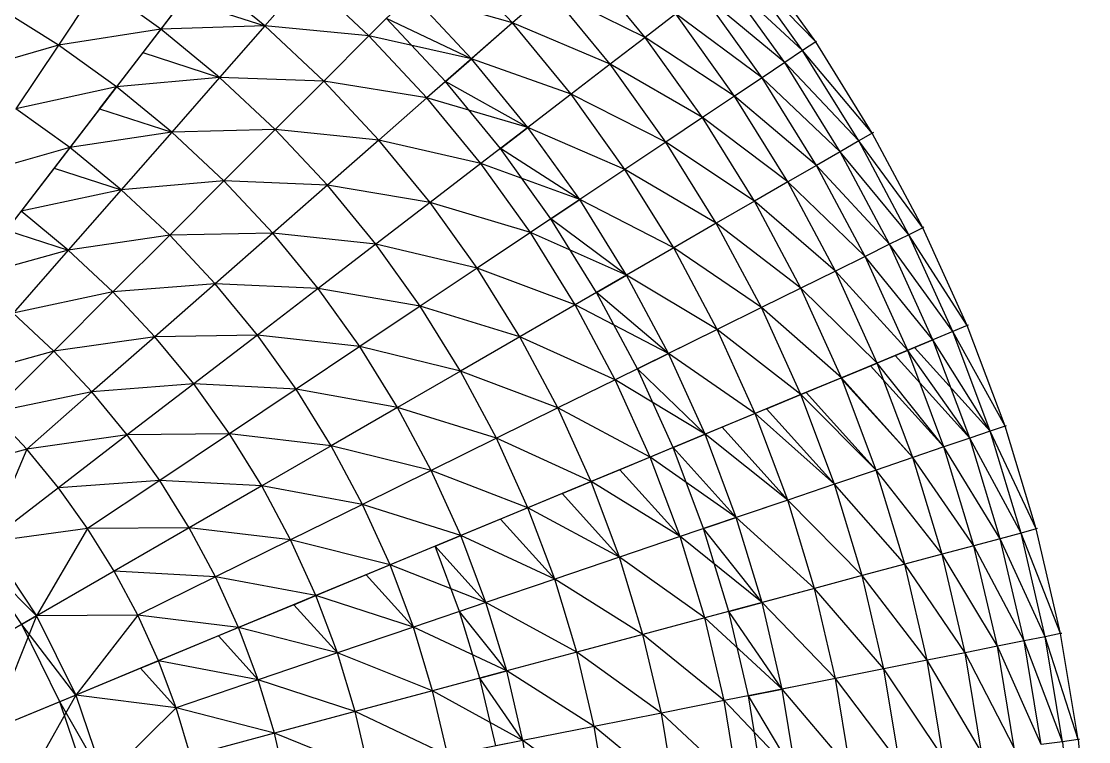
# Model space of a CAD drawing. Extents: x -1560 to 4680, y -1560 to 1560.
# Drawn here: x 3662 to 4676, y 202 to 886 of the extents above; entities that cross this region are included whole.
import ezdxf

# ---------------------------------------------------------------- set-up
doc = ezdxf.new("R2010")
doc.units = 0
doc.header["$MEASUREMENT"] = 0
for name, color, linetype in [('HHST6X6X0.375', 13, 'Continuous'), ('L30X30X3', 1, 'Continuous'), ('TRIO25X148_A', 4, 'Continuous'), ('TRIO25X148_B', 6, 'Continuous'), ('TRIO25X148_C', 96, 'Continuous'), ('TRIO25X148_D', 3, 'Continuous'), ('TRIO25X148_F', 52, 'Continuous'), ('TRIO2875X148_A', 140, 'Continuous'), ('TRIO35X148', 30, 'Continuous'), ('TRIO45X148', 5, 'Continuous')]:
    doc.layers.add(name, color=color, linetype=linetype)

msp = doc.modelspace()

# ---------------------------------------------------------------- linework, layer by layer
at = {"layer": 'HHST6X6X0.375'}
for p, q in [((4417.1, 866.7, 60), (4416.2, 866.1, 68.9)), ((4471, 780, 60), (4470, 779.4, 68.9)), ((4519.1, 690, 60), (4518.1, 689.5, 68.9)), ((4561.3, 597, 60), (4560.2, 596.6, 68.9)), ((4597.2, 501.4, 60), (4596.2, 501.1, 68.9)), ((4626.8, 403.8, 60), (4625.8, 403.5, 68.9)), ((4650, 304.3, 60), (4648.9, 304.1, 68.9)), ((4666.7, 203.6, 60), (4665.5, 203.5, 68.9))]:
    msp.add_line(p, q, dxfattribs=at)
at = {"layer": 'L30X30X3'}
for p, q in [((3793.9, 878.3, 984), (3776.8, 855.9, 955.6)), ((4064.6, 828.4, 744.4), (4089.3, 850, 767.3)), ((3735.8, 802.6, 1018.4), (3751.9, 823.5, 1048.5)), ((4116.8, 764.9, 744.4), (4142.8, 784.8, 767.3)), ((3707.6, 765.8, 1108.7), (3692.6, 746.3, 1077.1)), ((4164.7, 698, 744.4), (4192, 716.3, 767.3)), ((4208.1, 628.2, 744.4), (4236.5, 644.6, 767.3)), ((4546.5, 590.9, 162.2), (4510.2, 575.8, 154.7)), ((4491.8, 568.2, 244.6), (4527.6, 583, 254.5)), ((4246.8, 555.7, 744.4), (4276.3, 570.2, 767.3)), ((4503.6, 573.1, 345.3), (4468.4, 558.5, 333.2)), ((4440.2, 546.8, 420), (4474.6, 561.1, 434.4)), ((4440.8, 547.1, 521.5), (4407.1, 533.2, 504.8)), ((4369.5, 517.6, 587.4), (4402.1, 531.1, 606.2)), ((4358.8, 513.1, 688.2), (4327.3, 500.1, 667.4)), ((4280.8, 480.8, 744.4), (4311.1, 493.4, 767.3)), ((4259, 471.8, 843.1), (4230, 459.8, 818.3)), ((4175.3, 437.1, 888.8), (4202.9, 448.5, 915.4)), ((4142.8, 423.6, 984), (4116.8, 412.9, 955.6)), ((4309.7, 403.9, 744.4), (4340.8, 414.4, 767.3)), ((4054.6, 387.1, 1018.4), (4079, 397.2, 1048.5)), ((4011.8, 369.4, 1108.7), (3989.1, 360, 1077.1)), ((3920.4, 331.5, 1131.5), (3941.3, 340.2, 1164.5)), ((4102.9, 333.7, 1048.5), (4077.9, 325.2, 1018.4)), ((4333.6, 325.2, 744.4), (4365.3, 333.7, 767.3)), ((3676, 321, 1302.9), (3661.9, 312.9, 1266.4)), ((3867.9, 309.8, 1215.5), (3848.8, 301.9, 1181.2)), ((3774.6, 271.2, 1226.3), (3791.7, 278.2, 1261.7)), ((4097.1, 261.8, 1018.4), (4122.7, 268.7, 1048.5)), ((3713.2, 245.7, 1302.9), (3698.1, 239.4, 1266.4)), ((4352.3, 245.1, 744.4), (4384.5, 251.5, 767.3)), ((4138.1, 202.5, 1048.5), (4112.2, 197.4, 1018.4))]:
    msp.add_line(p, q, dxfattribs=at)
at = {"layer": 'TRIO25X148_A'}
for p, q in [((3833.5, 929.9, 915.4), (3793.9, 878.3, 984)), ((3932.9, 926.9, 843.1), (3892.8, 881.2, 915.4)), ((3735, 920.5, 984), (3696.7, 863.1, 1048.5)), ((4163.4, 915, 606.2), (4128.2, 884.1, 688.2)), ((4031.6, 911.6, 767.3), (3991.8, 871.8, 843.1)), ((4283.2, 892.6, 434.4), (4254.2, 870.3, 521.5)), ((4128.2, 884.1, 688.2), (4089.3, 850, 767.3)), ((3793.9, 878.3, 984), (3751.9, 823.5, 1048.5)), ((3892.8, 881.2, 915.4), (3849.9, 832.3, 984)), ((3696.7, 863.1, 1048.5), (3656.3, 802.6, 1108.7)), ((3991.8, 871.8, 843.1), (3948.8, 828.8, 915.4)), ((4254.2, 870.3, 521.5), (4221, 844.8, 606.2)), ((4089.3, 850, 767.3), (4046.9, 812.9, 843.1)), ((4221, 844.8, 606.2), (4183.8, 816.3, 688.2)), ((3849.9, 832.3, 984), (3804.4, 780.4, 1048.5)), ((4365.2, 832, 345.3), (4339.1, 814.6, 434.4)), ((3751.9, 823.5, 1048.5), (3707.6, 765.8, 1108.7)), ((3948.8, 828.8, 915.4), (3902.8, 782.8, 984)), ((4046.9, 812.9, 843.1), (4001.2, 772.8, 915.4)), ((4183.8, 816.3, 688.2), (4142.8, 784.8, 767.3)), ((4339.1, 814.6, 434.4), (4308.7, 794.2, 521.5)), ((4308.7, 794.2, 521.5), (4273.9, 771, 606.2)), ((3902.8, 782.8, 984), (3854, 734, 1048.5)), ((4142.8, 784.8, 767.3), (4098.1, 750.5, 843.1)), ((3804.4, 780.4, 1048.5), (3756.4, 725.7, 1108.7)), ((4001.2, 772.8, 915.4), (3952.3, 729.9, 984)), ((4273.9, 771, 606.2), (4234.9, 745, 688.2)), ((3707.6, 765.8, 1108.7), (3661.2, 705.3, 1164.5)), ((4098.1, 750.5, 843.1), (4049.9, 713.5, 915.4)), ((4234.9, 745, 688.2), (4192, 716.3, 767.3)), ((4417, 748.8, 345.3), (4389.8, 733.1, 434.4)), ((3854, 734, 1048.5), (3802.5, 682.5, 1108.7)), ((4389.8, 733.1, 434.4), (4358.1, 714.8, 521.5)), ((3756.4, 725.7, 1108.7), (3706.1, 668.4, 1164.5)), ((3952.3, 729.9, 984), (3900.4, 684.4, 1048.5)), ((4049.9, 713.5, 915.4), (3998.3, 673.9, 984)), ((4192, 716.3, 767.3), (4145.1, 685, 843.1)), ((4358.1, 714.8, 521.5), (4321.8, 693.9, 606.2)), ((4321.8, 693.9, 606.2), (4281.3, 670.5, 688.2)), ((3802.5, 682.5, 1108.7), (3748.6, 628.6, 1164.5)), ((3900.4, 684.4, 1048.5), (3845.7, 636.4, 1108.7)), ((4145.1, 685, 843.1), (4094.5, 651.2, 915.4)), ((3998.3, 673.9, 984), (3943.5, 631.9, 1048.5)), ((4281.3, 670.5, 688.2), (4236.5, 644.6, 767.3)), ((3706.1, 668.4, 1164.5), (3653.7, 608.6, 1215.5)), ((4463.2, 662.4, 345.3), (4435, 648.5, 434.4)), ((4094.5, 651.2, 915.4), (4040.5, 615, 984)), ((4236.5, 644.6, 767.3), (4187.7, 616.4, 843.1)), ((4435, 648.5, 434.4), (4402.1, 632.3, 521.5)), ((3845.7, 636.4, 1108.7), (3788.4, 586.1, 1164.5)), ((3943.5, 631.9, 1048.5), (3885.8, 587.6, 1108.7)), ((4402.1, 632.3, 521.5), (4364.6, 613.8, 606.2)), ((3748.6, 628.6, 1164.5), (3692.4, 572.4, 1215.5)), ((4040.5, 615, 984), (3983.1, 576.7, 1048.5)), ((4187.7, 616.4, 843.1), (4135.1, 586, 915.4)), ((4364.6, 613.8, 606.2), (4322.6, 593.1, 688.2)), ((4322.6, 593.1, 688.2), (4276.3, 570.2, 767.3)), ((3788.4, 586.1, 1164.5), (3728.6, 533.7, 1215.5)), ((3885.8, 587.6, 1108.7), (3825.3, 541.2, 1164.5)), ((4135.1, 586, 915.4), (4078.7, 553.5, 984)), ((3692.4, 572.4, 1215.5), (3634.1, 514.1, 1261.7)), ((3983.1, 576.7, 1048.5), (3922.6, 536.3, 1108.7)), ((4276.3, 570.2, 767.3), (4225.7, 545.3, 843.1)), ((4503.6, 573.1, 345.3), (4474.6, 561.1, 434.4)), ((4474.6, 561.1, 434.4), (4440.8, 547.1, 521.5)), ((4078.7, 553.5, 984), (4019, 519, 1048.5)), ((3825.3, 541.2, 1164.5), (3762.2, 492.8, 1215.5)), ((4225.7, 545.3, 843.1), (4171.2, 518.4, 915.4)), ((4440.8, 547.1, 521.5), (4402.1, 531.1, 606.2)), ((3728.6, 533.7, 1215.5), (3666.7, 479.4, 1261.7)), ((3922.6, 536.3, 1108.7), (3859.2, 493.9, 1164.5)), ((4402.1, 531.1, 606.2), (4358.8, 513.1, 688.2)), ((4019, 519, 1048.5), (3955.9, 482.6, 1108.7)), ((4171.2, 518.4, 915.4), (4112.9, 489.6, 984)), ((4358.8, 513.1, 688.2), (4311.1, 493.4, 767.3)), ((3762.2, 492.8, 1215.5), (3696.8, 442.6, 1261.7)), ((3859.2, 493.9, 1164.5), (3793.1, 449.7, 1215.5)), ((4112.9, 489.6, 984), (4051, 459.1, 1048.5)), ((4311.1, 493.4, 767.3), (4259, 471.8, 843.1)), ((3955.9, 482.6, 1108.7), (3889.9, 444.5, 1164.5)), ((4538.1, 481.4, 345.3), (4508.4, 471.3, 434.4)), ((4259, 471.8, 843.1), (4202.9, 448.5, 915.4)), ((4508.4, 471.3, 434.4), (4473.7, 459.5, 521.5)), ((4051, 459.1, 1048.5), (3985.7, 426.9, 1108.7)), ((4473.7, 459.5, 521.5), (4434.1, 446.1, 606.2)), ((3793.1, 449.7, 1215.5), (3724.5, 403.9, 1261.7)), ((4202.9, 448.5, 915.4), (4142.8, 423.6, 984)), ((3696.8, 442.6, 1261.7), (3629.4, 390.9, 1302.9)), ((3889.9, 444.5, 1164.5), (3821, 404.7, 1215.5)), ((4434.1, 446.1, 606.2), (4389.7, 431, 688.2)), ((3985.7, 426.9, 1108.7), (3917.3, 393.2, 1164.5)), ((4389.7, 431, 688.2), (4340.8, 414.4, 767.3)), ((4142.8, 423.6, 984), (4079, 397.2, 1048.5)), ((4340.8, 414.4, 767.3), (4287.5, 396.3, 843.1)), ((3821, 404.7, 1215.5), (3749.7, 363.5, 1261.7)), ((4079, 397.2, 1048.5), (4011.8, 369.4, 1108.7)), ((4287.5, 396.3, 843.1), (4229.9, 376.8, 915.4)), ((3917.3, 393.2, 1164.5), (3846, 358, 1215.5)), ((4566.6, 387.6, 345.3), (4536.3, 379.5, 434.4)), ((4229.9, 376.8, 915.4), (4168.3, 355.8, 984)), ((4536.3, 379.5, 434.4), (4500.9, 370, 521.5)), ((4011.8, 369.4, 1108.7), (3941.3, 340.2, 1164.5)), ((4500.9, 370, 521.5), (4460.5, 359.2, 606.2)), ((3749.7, 363.5, 1261.7), (3676, 321, 1302.9)), ((3846, 358, 1215.5), (3772.1, 321.6, 1261.7)), ((4168.3, 355.8, 984), (4102.9, 333.7, 1048.5)), ((4460.5, 359.2, 606.2), (4415.2, 347.1, 688.2)), ((4415.2, 347.1, 688.2), (4365.3, 333.7, 767.3)), ((3941.3, 340.2, 1164.5), (3867.9, 309.8, 1215.5)), ((4102.9, 333.7, 1048.5), (4034, 310.3, 1108.7)), ((4365.3, 333.7, 767.3), (4310.9, 319.1, 843.1)), ((3676, 321, 1302.9), (3600.4, 277.4, 1338.9)), ((4310.9, 319.1, 843.1), (4252.1, 303.4, 915.4)), ((3867.9, 309.8, 1215.5), (3791.7, 278.2, 1261.7)), ((4034, 310.3, 1108.7), (3961.8, 285.8, 1164.5)), ((4252.1, 303.4, 915.4), (4189.3, 286.5, 984)), ((3961.8, 285.8, 1164.5), (3886.5, 260.2, 1215.5)), ((4189.3, 286.5, 984), (4122.7, 268.7, 1048.5)), ((4558.1, 286, 434.4), (4522.1, 278.9, 521.5)), ((4588.8, 292.2, 345.3), (4558.1, 286, 434.4)), ((3791.7, 278.2, 1261.7), (3713.2, 245.7, 1302.9)), ((4522.1, 278.9, 521.5), (4481.1, 270.7, 606.2)), ((4122.7, 268.7, 1048.5), (4052.3, 249.8, 1108.7)), ((4481.1, 270.7, 606.2), (4435.1, 261.6, 688.2)), ((3886.5, 260.2, 1215.5), (3808.5, 233.7, 1261.7)), ((4435.1, 261.6, 688.2), (4384.5, 251.5, 767.3)), ((3713.2, 245.7, 1302.9), (3632.5, 212.3, 1338.9)), ((4052.3, 249.8, 1108.7), (3978.7, 230.1, 1164.5)), ((4384.5, 251.5, 767.3), (4329.2, 240.5, 843.1)), ((4329.2, 240.5, 843.1), (4269.6, 228.7, 915.4)), ((3978.7, 230.1, 1164.5), (3901.9, 209.5, 1215.5)), ((4269.6, 228.7, 915.4), (4205.8, 216, 984)), ((4205.8, 216, 984), (4138.1, 202.5, 1048.5)), ((3901.9, 209.5, 1215.5), (3822.3, 188.2, 1261.7)), ((4138.1, 202.5, 1048.5), (4066.7, 188.3, 1108.7))]:
    msp.add_line(p, q, dxfattribs=at)
at = {"layer": 'TRIO25X148_B'}
for p, q in [((3833.5, 929.9, 915.4), (3776.8, 855.9, 955.6)), ((3815.4, 906.2, 888.8), (3892.8, 881.2, 915.4)), ((4089.3, 850, 767.3), (4008.4, 888.4, 744.4)), ((4128.2, 884.1, 688.2), (4064.6, 828.4, 744.4)), ((3793.9, 878.3, 984), (3735.8, 802.6, 1018.4)), ((3776.8, 855.9, 955.6), (3849.9, 832.3, 984)), ((3751.9, 823.5, 1048.5), (3692.6, 746.3, 1077.1)), ((4142.8, 784.8, 767.3), (4064.6, 828.4, 744.4)), ((4183.8, 816.3, 688.2), (4116.8, 764.9, 744.4)), ((3735.8, 802.6, 1018.4), (3804.4, 780.4, 1048.5)), ((3707.6, 765.8, 1108.7), (3647.4, 687.3, 1131.5)), ((4192, 716.3, 767.3), (4116.8, 764.9, 744.4)), ((3692.6, 746.3, 1077.1), (3756.4, 725.7, 1108.7)), ((4234.9, 745, 688.2), (4164.7, 698, 744.4)), ((4236.5, 644.6, 767.3), (4164.7, 698, 744.4)), ((3647.4, 687.3, 1131.5), (3706.1, 668.4, 1164.5)), ((4281.3, 670.5, 688.2), (4208.1, 628.2, 744.4)), ((4276.3, 570.2, 767.3), (4208.1, 628.2, 744.4)), ((4322.6, 593.1, 688.2), (4246.8, 555.7, 744.4)), ((4546.5, 590.9, 162.2), (4491.8, 568.2, 244.6)), ((4527.6, 583, 254.5), (4468.4, 558.5, 333.2)), ((4503.6, 573.1, 345.3), (4440.2, 546.8, 420)), ((4491.8, 568.2, 244.6), (4562.7, 489.7, 254.5)), ((4582.1, 496.3, 162.2), (4510.2, 575.8, 154.7)), ((4474.6, 561.1, 434.4), (4407.1, 533.2, 504.8)), ((4468.4, 558.5, 333.2), (4538.1, 481.4, 345.3)), ((4311.1, 493.4, 767.3), (4246.8, 555.7, 744.4)), ((4440.8, 547.1, 521.5), (4369.5, 517.6, 587.4)), ((4440.2, 546.8, 420), (4508.4, 471.3, 434.4)), ((4402.1, 531.1, 606.2), (4327.3, 500.1, 667.4)), ((4407.1, 533.2, 504.8), (4473.7, 459.5, 521.5)), ((4369.5, 517.6, 587.4), (4434.1, 446.1, 606.2)), ((4358.8, 513.1, 688.2), (4280.8, 480.8, 744.4)), ((4327.3, 500.1, 667.4), (4389.7, 431, 688.2)), ((4311.1, 493.4, 767.3), (4230, 459.8, 818.3)), ((4340.8, 414.4, 767.3), (4280.8, 480.8, 744.4)), ((4259, 471.8, 843.1), (4175.3, 437.1, 888.8)), ((4230, 459.8, 818.3), (4287.5, 396.3, 843.1)), ((4202.9, 448.5, 915.4), (4116.8, 412.9, 955.6)), ((3696.8, 442.6, 1261.7), (3616.4, 380.9, 1266.4)), ((4175.3, 437.1, 888.8), (4229.9, 376.8, 915.4)), ((4389.7, 431, 688.2), (4309.7, 403.9, 744.4)), ((4142.8, 423.6, 984), (4054.6, 387.1, 1018.4)), ((4116.8, 412.9, 955.6), (4168.3, 355.8, 984)), ((4079, 397.2, 1048.5), (3989.1, 360, 1077.1)), ((4365.3, 333.7, 767.3), (4309.7, 403.9, 744.4)), ((4054.6, 387.1, 1018.4), (4102.9, 333.7, 1048.5)), ((3676, 321, 1302.9), (3616.4, 380.9, 1266.4)), ((4011.8, 369.4, 1108.7), (3920.4, 331.5, 1131.5)), ((3749.7, 363.5, 1261.7), (3661.9, 312.9, 1266.4)), ((3989.1, 360, 1077.1), (4034, 310.3, 1108.7)), ((4415.2, 347.1, 688.2), (4333.6, 325.2, 744.4)), ((3941.3, 340.2, 1164.5), (3848.8, 301.9, 1181.2)), ((3920.4, 331.5, 1131.5), (3961.8, 285.8, 1164.5)), ((4122.7, 268.7, 1048.5), (4077.9, 325.2, 1018.4)), ((4384.5, 251.5, 767.3), (4333.6, 325.2, 744.4)), ((3713.2, 245.7, 1302.9), (3661.9, 312.9, 1266.4)), ((3867.9, 309.8, 1215.5), (3774.6, 271.2, 1226.3)), ((3848.8, 301.9, 1181.2), (3886.5, 260.2, 1215.5)), ((3791.7, 278.2, 1261.7), (3698.1, 239.4, 1266.4)), ((3774.6, 271.2, 1226.3), (3808.5, 233.7, 1261.7)), ((4138.1, 202.5, 1048.5), (4097.1, 261.8, 1018.4)), ((4435.1, 261.6, 688.2), (4352.3, 245.1, 744.4)), ((3713.2, 245.7, 1302.9), (3619.4, 206.9, 1301.4)), ((4398.2, 168.3, 767.3), (4352.3, 245.1, 744.4)), ((3740.2, 166.2, 1302.9), (3698.1, 239.4, 1266.4))]:
    msp.add_line(p, q, dxfattribs=at)
at = {"layer": 'TRIO25X148_C'}
for p, q in [((4128.2, 884.1, 688.2), (4068.2, 948.2, 688.2)), ((4416.2, 866.1, 68.9), (4356.7, 949, 68.9)), ((4254.2, 870.3, 521.5), (4194.8, 942.6, 521.5)), ((4403.8, 857.8, 162.2), (4344.9, 939.9, 162.2)), ((3892.8, 881.2, 915.4), (3833.5, 929.9, 915.4)), ((3991.8, 871.8, 843.1), (3932.9, 926.9, 843.1)), ((4386.8, 846.4, 254.5), (4328.7, 927.5, 254.5)), ((3793.9, 878.3, 984), (3735, 920.5, 984)), ((4221, 844.8, 606.2), (4163.4, 915, 606.2)), ((4089.3, 850, 767.3), (4031.6, 911.6, 767.3)), ((4365.2, 832, 345.3), (4308.1, 911.7, 345.3)), ((3696.7, 863.1, 1048.5), (3639, 899, 1048.5)), ((4339.1, 814.6, 434.4), (4283.2, 892.6, 434.4)), ((4183.8, 816.3, 688.2), (4128.2, 884.1, 688.2)), ((3849.9, 832.3, 984), (3793.9, 878.3, 984)), ((3948.8, 828.8, 915.4), (3892.8, 881.2, 915.4)), ((3751.9, 823.5, 1048.5), (3696.7, 863.1, 1048.5)), ((4046.9, 812.9, 843.1), (3991.8, 871.8, 843.1)), ((4308.7, 794.2, 521.5), (4254.2, 870.3, 521.5)), ((4470, 779.4, 68.9), (4416.2, 866.1, 68.9)), ((4457.2, 772, 162.2), (4403.8, 857.8, 162.2)), ((4142.8, 784.8, 767.3), (4089.3, 850, 767.3)), ((4273.9, 771, 606.2), (4221, 844.8, 606.2)), ((4439.4, 761.8, 254.5), (4386.8, 846.4, 254.5)), ((3902.8, 782.8, 984), (3849.9, 832.3, 984)), ((4417, 748.8, 345.3), (4365.2, 832, 345.3)), ((3804.4, 780.4, 1048.5), (3751.9, 823.5, 1048.5)), ((4001.2, 772.8, 915.4), (3948.8, 828.8, 915.4)), ((4098.1, 750.5, 843.1), (4046.9, 812.9, 843.1)), ((4234.9, 745, 688.2), (4183.8, 816.3, 688.2)), ((4389.8, 733.1, 434.4), (4339.1, 814.6, 434.4)), ((3707.6, 765.8, 1108.7), (3656.3, 802.6, 1108.7)), ((4358.1, 714.8, 521.5), (4308.7, 794.2, 521.5)), ((3952.3, 729.9, 984), (3902.8, 782.8, 984)), ((4192, 716.3, 767.3), (4142.8, 784.8, 767.3)), ((3854, 734, 1048.5), (3804.4, 780.4, 1048.5)), ((4049.9, 713.5, 915.4), (4001.2, 772.8, 915.4)), ((4321.8, 693.9, 606.2), (4273.9, 771, 606.2)), ((4504.8, 682.9, 162.2), (4457.2, 772, 162.2)), ((4518.1, 689.5, 68.9), (4470, 779.4, 68.9)), ((3756.4, 725.7, 1108.7), (3707.6, 765.8, 1108.7)), ((4486.4, 673.9, 254.5), (4439.4, 761.8, 254.5)), ((4145.1, 685, 843.1), (4098.1, 750.5, 843.1)), ((4281.3, 670.5, 688.2), (4234.9, 745, 688.2)), ((4463.2, 662.4, 345.3), (4417, 748.8, 345.3)), ((3900.4, 684.4, 1048.5), (3854, 734, 1048.5)), ((4435, 648.5, 434.4), (4389.8, 733.1, 434.4)), ((3802.5, 682.5, 1108.7), (3756.4, 725.7, 1108.7)), ((3998.3, 673.9, 984), (3952.3, 729.9, 984)), ((4094.5, 651.2, 915.4), (4049.9, 713.5, 915.4)), ((4236.5, 644.6, 767.3), (4192, 716.3, 767.3)), ((4402.1, 632.3, 521.5), (4358.1, 714.8, 521.5)), ((3706.1, 668.4, 1164.5), (3661.2, 705.3, 1164.5)), ((4364.6, 613.8, 606.2), (4321.8, 693.9, 606.2)), ((3845.7, 636.4, 1108.7), (3802.5, 682.5, 1108.7)), ((3943.5, 631.9, 1048.5), (3900.4, 684.4, 1048.5)), ((4187.7, 616.4, 843.1), (4145.1, 685, 843.1)), ((4546.5, 590.9, 162.2), (4504.8, 682.9, 162.2)), ((4560.2, 596.6, 68.9), (4518.1, 689.5, 68.9)), ((4040.5, 615, 984), (3998.3, 673.9, 984)), ((4322.6, 593.1, 688.2), (4281.3, 670.5, 688.2)), ((4527.6, 583, 254.5), (4486.4, 673.9, 254.5)), ((3748.6, 628.6, 1164.5), (3706.1, 668.4, 1164.5)), ((4503.6, 573.1, 345.3), (4463.2, 662.4, 345.3)), ((4135.1, 586, 915.4), (4094.5, 651.2, 915.4)), ((4276.3, 570.2, 767.3), (4236.5, 644.6, 767.3)), ((4474.6, 561.1, 434.4), (4435, 648.5, 434.4)), ((3885.8, 587.6, 1108.7), (3845.7, 636.4, 1108.7)), ((3983.1, 576.7, 1048.5), (3943.5, 631.9, 1048.5)), ((4440.8, 547.1, 521.5), (4402.1, 632.3, 521.5)), ((3788.4, 586.1, 1164.5), (3748.6, 628.6, 1164.5)), ((3692.4, 572.4, 1215.5), (3653.7, 608.6, 1215.5)), ((4078.7, 553.5, 984), (4040.5, 615, 984)), ((4225.7, 545.3, 843.1), (4187.7, 616.4, 843.1)), ((4402.1, 531.1, 606.2), (4364.6, 613.8, 606.2)), ((4358.8, 513.1, 688.2), (4322.6, 593.1, 688.2)), ((4582.1, 496.3, 162.2), (4546.5, 590.9, 162.2)), ((4596.2, 501.1, 68.9), (4560.2, 596.6, 68.9)), ((3825.3, 541.2, 1164.5), (3788.4, 586.1, 1164.5)), ((3922.6, 536.3, 1108.7), (3885.8, 587.6, 1108.7)), ((4171.2, 518.4, 915.4), (4135.1, 586, 915.4)), ((4562.7, 489.7, 254.5), (4527.6, 583, 254.5)), ((3728.6, 533.7, 1215.5), (3692.4, 572.4, 1215.5)), ((4019, 519, 1048.5), (3983.1, 576.7, 1048.5)), ((4311.1, 493.4, 767.3), (4276.3, 570.2, 767.3)), ((4538.1, 481.4, 345.3), (4503.6, 573.1, 345.3)), ((4508.4, 471.3, 434.4), (4474.6, 561.1, 434.4)), ((4112.9, 489.6, 984), (4078.7, 553.5, 984)), ((3859.2, 493.9, 1164.5), (3825.3, 541.2, 1164.5)), ((4259, 471.8, 843.1), (4225.7, 545.3, 843.1)), ((4473.7, 459.5, 521.5), (4440.8, 547.1, 521.5)), ((3762.2, 492.8, 1215.5), (3728.6, 533.7, 1215.5)), ((3955.9, 482.6, 1108.7), (3922.6, 536.3, 1108.7)), ((4434.1, 446.1, 606.2), (4402.1, 531.1, 606.2)), ((4051, 459.1, 1048.5), (4019, 519, 1048.5)), ((4202.9, 448.5, 915.4), (4171.2, 518.4, 915.4)), ((3666.7, 479.4, 1261.7), (3634.1, 514.1, 1261.7)), ((4389.7, 431, 688.2), (4358.8, 513.1, 688.2)), ((4625.8, 403.5, 68.9), (4596.2, 501.1, 68.9)), ((3793.1, 449.7, 1215.5), (3762.2, 492.8, 1215.5)), ((3889.9, 444.5, 1164.5), (3859.2, 493.9, 1164.5)), ((4142.8, 423.6, 984), (4112.9, 489.6, 984)), ((4340.8, 414.4, 767.3), (4311.1, 493.4, 767.3)), ((4591.6, 394.3, 254.5), (4562.7, 489.7, 254.5)), ((4611.4, 399.6, 162.2), (4582.1, 496.3, 162.2)), ((3696.8, 442.6, 1261.7), (3666.7, 479.4, 1261.7)), ((3985.7, 426.9, 1108.7), (3955.9, 482.6, 1108.7)), ((4566.6, 387.6, 345.3), (4538.1, 481.4, 345.3)), ((4287.5, 396.3, 843.1), (4259, 471.8, 843.1)), ((4536.3, 379.5, 434.4), (4508.4, 471.3, 434.4)), ((4079, 397.2, 1048.5), (4051, 459.1, 1048.5)), ((4500.9, 370, 521.5), (4473.7, 459.5, 521.5)), ((3821, 404.7, 1215.5), (3793.1, 449.7, 1215.5)), ((4229.9, 376.8, 915.4), (4202.9, 448.5, 915.4)), ((3724.5, 403.9, 1261.7), (3696.8, 442.6, 1261.7)), ((3917.3, 393.2, 1164.5), (3889.9, 444.5, 1164.5)), ((4460.5, 359.2, 606.2), (4434.1, 446.1, 606.2)), ((4011.8, 369.4, 1108.7), (3985.7, 426.9, 1108.7)), ((4415.2, 347.1, 688.2), (4389.7, 431, 688.2)), ((4168.3, 355.8, 984), (4142.8, 423.6, 984)), ((4365.3, 333.7, 767.3), (4340.8, 414.4, 767.3)), ((3749.7, 363.5, 1261.7), (3724.5, 403.9, 1261.7)), ((3846, 358, 1215.5), (3821, 404.7, 1215.5)), ((4102.9, 333.7, 1048.5), (4079, 397.2, 1048.5)), ((4310.9, 319.1, 843.1), (4287.5, 396.3, 843.1)), ((4634.3, 301.2, 162.2), (4611.4, 399.6, 162.2)), ((4648.9, 304.1, 68.9), (4625.8, 403.5, 68.9)), ((3629.4, 390.9, 1302.9), (3676, 321, 1302.9)), ((3941.3, 340.2, 1164.5), (3917.3, 393.2, 1164.5)), ((4588.8, 292.2, 345.3), (4566.6, 387.6, 345.3)), ((4614.3, 297.2, 254.5), (4591.6, 394.3, 254.5)), ((4252.1, 303.4, 915.4), (4229.9, 376.8, 915.4)), ((4558.1, 286, 434.4), (4536.3, 379.5, 434.4)), ((4034, 310.3, 1108.7), (4011.8, 369.4, 1108.7)), ((4522.1, 278.9, 521.5), (4500.9, 370, 521.5)), ((3772.1, 321.6, 1261.7), (3749.7, 363.5, 1261.7)), ((3867.9, 309.8, 1215.5), (3846, 358, 1215.5)), ((4189.3, 286.5, 984), (4168.3, 355.8, 984)), ((4481.1, 270.7, 606.2), (4460.5, 359.2, 606.2)), ((4435.1, 261.6, 688.2), (4415.2, 347.1, 688.2)), ((3961.8, 285.8, 1164.5), (3941.3, 340.2, 1164.5)), ((4122.7, 268.7, 1048.5), (4102.9, 333.7, 1048.5)), ((4384.5, 251.5, 767.3), (4365.3, 333.7, 767.3)), ((3676, 321, 1302.9), (3713.2, 245.7, 1302.9)), ((3791.7, 278.2, 1261.7), (3772.1, 321.6, 1261.7)), ((4329.2, 240.5, 843.1), (4310.9, 319.1, 843.1)), ((3886.5, 260.2, 1215.5), (3867.9, 309.8, 1215.5)), ((4052.3, 249.8, 1108.7), (4034, 310.3, 1108.7)), ((4269.6, 228.7, 915.4), (4252.1, 303.4, 915.4)), ((4630.5, 198.9, 254.5), (4614.3, 297.2, 254.5)), ((4650.8, 201.5, 162.2), (4634.3, 301.2, 162.2)), ((4665.5, 203.5, 68.9), (4648.9, 304.1, 68.9)), ((3978.7, 230.1, 1164.5), (3961.8, 285.8, 1164.5)), ((4205.8, 216, 984), (4189.3, 286.5, 984)), ((4573.7, 191.4, 434.4), (4558.1, 286, 434.4)), ((4604.8, 195.5, 345.3), (4588.8, 292.2, 345.3)), ((3808.5, 233.7, 1261.7), (3791.7, 278.2, 1261.7)), ((4537.3, 186.6, 521.5), (4522.1, 278.9, 521.5)), ((4138.1, 202.5, 1048.5), (4122.7, 268.7, 1048.5)), ((4495.9, 181.1, 606.2), (4481.1, 270.7, 606.2)), ((3901.9, 209.5, 1215.5), (3886.5, 260.2, 1215.5)), ((4449.4, 175, 688.2), (4435.1, 261.6, 688.2)), ((3713.2, 245.7, 1302.9), (3740.2, 166.2, 1302.9)), ((4066.7, 188.3, 1108.7), (4052.3, 249.8, 1108.7)), ((4398.2, 168.3, 767.3), (4384.5, 251.5, 767.3)), ((3822.3, 188.2, 1261.7), (3808.5, 233.7, 1261.7)), ((4342.3, 160.9, 843.1), (4329.2, 240.5, 843.1)), ((3991.9, 173.4, 1164.5), (3978.7, 230.1, 1164.5)), ((4282.1, 153, 915.4), (4269.6, 228.7, 915.4)), ((4217.6, 144.5, 984), (4205.8, 216, 984)), ((3913.9, 157.9, 1215.5), (3901.9, 209.5, 1215.5)), ((4665.5, 203.5, 68.9), (4675.5, 102, 68.9)), ((4149.1, 135.5, 1048.5), (4138.1, 202.5, 1048.5)), ((4650.8, 201.5, 162.2), (4660.7, 101, 162.2))]:
    msp.add_line(p, q, dxfattribs=at)
at = {"layer": 'TRIO25X148_D'}
for p, q in [((4254.2, 870.3, 521.5), (4163.4, 915, 606.2)), ((4128.2, 884.1, 688.2), (4031.6, 911.6, 767.3)), ((4365.2, 832, 345.3), (4283.2, 892.6, 434.4)), ((4221, 844.8, 606.2), (4128.2, 884.1, 688.2)), ((3793.9, 878.3, 984), (3696.7, 863.1, 1048.5)), ((3892.8, 881.2, 915.4), (3793.9, 878.3, 984)), ((3991.8, 871.8, 843.1), (3892.8, 881.2, 915.4)), ((3696.7, 863.1, 1048.5), (3602.6, 835.9, 1108.7)), ((4089.3, 850, 767.3), (3991.8, 871.8, 843.1)), ((4339.1, 814.6, 434.4), (4254.2, 870.3, 521.5)), ((4183.8, 816.3, 688.2), (4089.3, 850, 767.3)), ((4308.7, 794.2, 521.5), (4221, 844.8, 606.2)), ((3849.9, 832.3, 984), (3751.9, 823.5, 1048.5)), ((3948.8, 828.8, 915.4), (3849.9, 832.3, 984)), ((4439.4, 761.8, 254.5), (4365.2, 832, 345.3)), ((3751.9, 823.5, 1048.5), (3656.3, 802.6, 1108.7)), ((4046.9, 812.9, 843.1), (3948.8, 828.8, 915.4)), ((4142.8, 784.8, 767.3), (4046.9, 812.9, 843.1)), ((4273.9, 771, 606.2), (4183.8, 816.3, 688.2)), ((4417, 748.8, 345.3), (4339.1, 814.6, 434.4)), ((4389.8, 733.1, 434.4), (4308.7, 794.2, 521.5)), ((3902.8, 782.8, 984), (3804.4, 780.4, 1048.5)), ((4001.2, 772.8, 915.4), (3902.8, 782.8, 984)), ((4234.9, 745, 688.2), (4142.8, 784.8, 767.3)), ((3804.4, 780.4, 1048.5), (3707.6, 765.8, 1108.7)), ((4098.1, 750.5, 843.1), (4001.2, 772.8, 915.4)), ((4358.1, 714.8, 521.5), (4273.9, 771, 606.2)), ((3707.6, 765.8, 1108.7), (3613.9, 739.2, 1164.5)), ((4192, 716.3, 767.3), (4098.1, 750.5, 843.1)), ((4321.8, 693.9, 606.2), (4234.9, 745, 688.2)), ((4486.4, 673.9, 254.5), (4417, 748.8, 345.3)), ((3854, 734, 1048.5), (3756.4, 725.7, 1108.7)), ((3952.3, 729.9, 984), (3854, 734, 1048.5)), ((4463.2, 662.4, 345.3), (4389.8, 733.1, 434.4)), ((3756.4, 725.7, 1108.7), (3661.2, 705.3, 1164.5)), ((4049.9, 713.5, 915.4), (3952.3, 729.9, 984)), ((4145.1, 685, 843.1), (4049.9, 713.5, 915.4)), ((4281.3, 670.5, 688.2), (4192, 716.3, 767.3)), ((4435, 648.5, 434.4), (4358.1, 714.8, 521.5)), ((4402.1, 632.3, 521.5), (4321.8, 693.9, 606.2)), ((3802.5, 682.5, 1108.7), (3706.1, 668.4, 1164.5)), ((3900.4, 684.4, 1048.5), (3802.5, 682.5, 1108.7)), ((3998.3, 673.9, 984), (3900.4, 684.4, 1048.5)), ((4236.5, 644.6, 767.3), (4145.1, 685, 843.1)), ((4094.5, 651.2, 915.4), (3998.3, 673.9, 984)), ((4364.6, 613.8, 606.2), (4281.3, 670.5, 688.2)), ((3706.1, 668.4, 1164.5), (3612.8, 642.2, 1215.5)), ((4527.6, 583, 254.5), (4463.2, 662.4, 345.3)), ((4187.7, 616.4, 843.1), (4094.5, 651.2, 915.4)), ((4322.6, 593.1, 688.2), (4236.5, 644.6, 767.3)), ((4503.6, 573.1, 345.3), (4435, 648.5, 434.4)), ((3845.7, 636.4, 1108.7), (3748.6, 628.6, 1164.5)), ((3943.5, 631.9, 1048.5), (3845.7, 636.4, 1108.7)), ((4040.5, 615, 984), (3943.5, 631.9, 1048.5)), ((4474.6, 561.1, 434.4), (4402.1, 632.3, 521.5)), ((3748.6, 628.6, 1164.5), (3653.7, 608.6, 1215.5)), ((4135.1, 586, 915.4), (4040.5, 615, 984)), ((4276.3, 570.2, 767.3), (4187.7, 616.4, 843.1)), ((4440.8, 547.1, 521.5), (4364.6, 613.8, 606.2)), ((4402.1, 531.1, 606.2), (4322.6, 593.1, 688.2)), ((3788.4, 586.1, 1164.5), (3692.4, 572.4, 1215.5)), ((3885.8, 587.6, 1108.7), (3788.4, 586.1, 1164.5)), ((3983.1, 576.7, 1048.5), (3885.8, 587.6, 1108.7)), ((4225.7, 545.3, 843.1), (4135.1, 586, 915.4)), ((3692.4, 572.4, 1215.5), (3599.4, 546.7, 1261.7)), ((4078.7, 553.5, 984), (3983.1, 576.7, 1048.5)), ((4358.8, 513.1, 688.2), (4276.3, 570.2, 767.3)), ((4562.7, 489.7, 254.5), (4503.6, 573.1, 345.3)), ((4538.1, 481.4, 345.3), (4474.6, 561.1, 434.4)), ((4171.2, 518.4, 915.4), (4078.7, 553.5, 984)), ((3825.3, 541.2, 1164.5), (3728.6, 533.7, 1215.5)), ((3922.6, 536.3, 1108.7), (3825.3, 541.2, 1164.5)), ((4311.1, 493.4, 767.3), (4225.7, 545.3, 843.1)), ((4508.4, 471.3, 434.4), (4440.8, 547.1, 521.5)), ((3728.6, 533.7, 1215.5), (3634.1, 514.1, 1261.7)), ((4019, 519, 1048.5), (3922.6, 536.3, 1108.7)), ((4473.7, 459.5, 521.5), (4402.1, 531.1, 606.2)), ((4112.9, 489.6, 984), (4019, 519, 1048.5)), ((4259, 471.8, 843.1), (4171.2, 518.4, 915.4)), ((4434.1, 446.1, 606.2), (4358.8, 513.1, 688.2)), ((3762.2, 492.8, 1215.5), (3666.7, 479.4, 1261.7)), ((3859.2, 493.9, 1164.5), (3762.2, 492.8, 1215.5)), ((3955.9, 482.6, 1108.7), (3859.2, 493.9, 1164.5)), ((4202.9, 448.5, 915.4), (4112.9, 489.6, 984)), ((4389.7, 431, 688.2), (4311.1, 493.4, 767.3)), ((3666.7, 479.4, 1261.7), (3574, 454, 1302.9)), ((3666.7, 479.4, 1261.7), (3629.4, 390.9, 1302.9)), ((4051, 459.1, 1048.5), (3955.9, 482.6, 1108.7)), ((4591.6, 394.3, 254.5), (4538.1, 481.4, 345.3)), ((4340.8, 414.4, 767.3), (4259, 471.8, 843.1)), ((4566.6, 387.6, 345.3), (4508.4, 471.3, 434.4)), ((4142.8, 423.6, 984), (4051, 459.1, 1048.5)), ((4536.3, 379.5, 434.4), (4473.7, 459.5, 521.5)), ((3793.1, 449.7, 1215.5), (3696.8, 442.6, 1261.7)), ((3889.9, 444.5, 1164.5), (3793.1, 449.7, 1215.5)), ((4287.5, 396.3, 843.1), (4202.9, 448.5, 915.4)), ((3985.7, 426.9, 1108.7), (3889.9, 444.5, 1164.5)), ((4500.9, 370, 521.5), (4434.1, 446.1, 606.2)), ((4079, 397.2, 1048.5), (3985.7, 426.9, 1108.7)), ((4460.5, 359.2, 606.2), (4389.7, 431, 688.2)), ((4229.9, 376.8, 915.4), (4142.8, 423.6, 984)), ((4415.2, 347.1, 688.2), (4340.8, 414.4, 767.3)), ((3724.5, 403.9, 1261.7), (3629.4, 390.9, 1302.9)), ((3724.5, 403.9, 1261.7), (3676, 321, 1302.9)), ((3821, 404.7, 1215.5), (3724.5, 403.9, 1261.7)), ((3917.3, 393.2, 1164.5), (3821, 404.7, 1215.5)), ((4168.3, 355.8, 984), (4079, 397.2, 1048.5)), ((4365.3, 333.7, 767.3), (4287.5, 396.3, 843.1)), ((4011.8, 369.4, 1108.7), (3917.3, 393.2, 1164.5)), ((4614.3, 297.2, 254.5), (4566.6, 387.6, 345.3)), ((4310.9, 319.1, 843.1), (4229.9, 376.8, 915.4)), ((4588.8, 292.2, 345.3), (4536.3, 379.5, 434.4)), ((4102.9, 333.7, 1048.5), (4011.8, 369.4, 1108.7)), ((4558.1, 286, 434.4), (4500.9, 370, 521.5)), ((3846, 358, 1215.5), (3749.7, 363.5, 1261.7)), ((3941.3, 340.2, 1164.5), (3846, 358, 1215.5)), ((4252.1, 303.4, 915.4), (4168.3, 355.8, 984)), ((4522.1, 278.9, 521.5), (4460.5, 359.2, 606.2)), ((4481.1, 270.7, 606.2), (4415.2, 347.1, 688.2)), ((4034, 310.3, 1108.7), (3941.3, 340.2, 1164.5)), ((4189.3, 286.5, 984), (4102.9, 333.7, 1048.5)), ((4435.1, 261.6, 688.2), (4365.3, 333.7, 767.3)), ((3676, 321, 1302.9), (3632.5, 212.3, 1338.9)), ((3772.1, 321.6, 1261.7), (3676, 321, 1302.9)), ((3772.1, 321.6, 1261.7), (3713.2, 245.7, 1302.9)), ((3867.9, 309.8, 1215.5), (3772.1, 321.6, 1261.7)), ((4384.5, 251.5, 767.3), (4310.9, 319.1, 843.1)), ((3961.8, 285.8, 1164.5), (3867.9, 309.8, 1215.5)), ((4122.7, 268.7, 1048.5), (4034, 310.3, 1108.7)), ((4329.2, 240.5, 843.1), (4252.1, 303.4, 915.4)), ((4052.3, 249.8, 1108.7), (3961.8, 285.8, 1164.5)), ((4269.6, 228.7, 915.4), (4189.3, 286.5, 984)), ((4604.8, 195.5, 345.3), (4558.1, 286, 434.4)), ((4630.5, 198.9, 254.5), (4588.8, 292.2, 345.3)), ((3886.5, 260.2, 1215.5), (3791.7, 278.2, 1261.7)), ((4573.7, 191.4, 434.4), (4522.1, 278.9, 521.5)), ((4205.8, 216, 984), (4122.7, 268.7, 1048.5)), ((4537.3, 186.6, 521.5), (4481.1, 270.7, 606.2)), ((3978.7, 230.1, 1164.5), (3886.5, 260.2, 1215.5)), ((4495.9, 181.1, 606.2), (4435.1, 261.6, 688.2)), ((3713.2, 245.7, 1302.9), (3655.8, 143.6, 1338.9)), ((3808.5, 233.7, 1261.7), (3713.2, 245.7, 1302.9)), ((4138.1, 202.5, 1048.5), (4052.3, 249.8, 1108.7)), ((4449.4, 175, 688.2), (4384.5, 251.5, 767.3)), ((3808.5, 233.7, 1261.7), (3740.2, 166.2, 1302.9)), ((3901.9, 209.5, 1215.5), (3808.5, 233.7, 1261.7)), ((4398.2, 168.3, 767.3), (4329.2, 240.5, 843.1)), ((4066.7, 188.3, 1108.7), (3978.7, 230.1, 1164.5)), ((4342.3, 160.9, 843.1), (4269.6, 228.7, 915.4)), ((4282.1, 153, 915.4), (4205.8, 216, 984)), ((3991.9, 173.4, 1164.5), (3901.9, 209.5, 1215.5)), ((4217.6, 144.5, 984), (4138.1, 202.5, 1048.5))]:
    msp.add_line(p, q, dxfattribs=at)
at = {"layer": 'TRIO25X148_F'}
for p, q in [((3815.4, 906.2, 888.8), (3776.8, 855.9, 955.6)), ((4064.6, 828.4, 744.4), (4008.4, 888.4, 744.4)), ((3776.8, 855.9, 955.6), (3735.8, 802.6, 1018.4)), ((4116.8, 764.9, 744.4), (4064.6, 828.4, 744.4)), ((3735.8, 802.6, 1018.4), (3692.6, 746.3, 1077.1)), ((4164.7, 698, 744.4), (4116.8, 764.9, 744.4)), ((3692.6, 746.3, 1077.1), (3647.4, 687.3, 1131.5)), ((4208.1, 628.2, 744.4), (4164.7, 698, 744.4)), ((4246.8, 555.7, 744.4), (4208.1, 628.2, 744.4)), ((4280.8, 480.8, 744.4), (4246.8, 555.7, 744.4)), ((4369.5, 517.6, 587.4), (4327.3, 500.1, 667.4)), ((4327.3, 500.1, 667.4), (4280.8, 480.8, 744.4)), ((4280.8, 480.8, 744.4), (4230, 459.8, 818.3)), ((4309.7, 403.9, 744.4), (4280.8, 480.8, 744.4)), ((4230, 459.8, 818.3), (4175.3, 437.1, 888.8)), ((4175.3, 437.1, 888.8), (4116.8, 412.9, 955.6)), ((4116.8, 412.9, 955.6), (4054.6, 387.1, 1018.4)), ((4333.6, 325.2, 744.4), (4309.7, 403.9, 744.4)), ((4054.6, 387.1, 1018.4), (3989.1, 360, 1077.1)), ((4077.9, 325.2, 1018.4), (4054.6, 387.1, 1018.4)), ((3661.9, 312.9, 1266.4), (3616.4, 380.9, 1266.4)), ((3989.1, 360, 1077.1), (3920.4, 331.5, 1131.5)), ((3920.4, 331.5, 1131.5), (3848.8, 301.9, 1181.2)), ((4097.1, 261.8, 1018.4), (4077.9, 325.2, 1018.4)), ((4352.3, 245.1, 744.4), (4333.6, 325.2, 744.4)), ((3698.1, 239.4, 1266.4), (3661.9, 312.9, 1266.4)), ((3848.8, 301.9, 1181.2), (3774.6, 271.2, 1226.3)), ((3774.6, 271.2, 1226.3), (3698.1, 239.4, 1266.4)), ((4112.2, 197.4, 1018.4), (4097.1, 261.8, 1018.4)), ((4365.7, 164, 744.4), (4352.3, 245.1, 744.4)), ((3698.1, 239.4, 1266.4), (3619.4, 206.9, 1301.4)), ((3724.4, 161.9, 1266.4), (3698.1, 239.4, 1266.4))]:
    msp.add_line(p, q, dxfattribs=at)
at = {"layer": 'TRIO2875X148_A'}
for p, q in [((4403.8, 857.8, 162.2), (4386.8, 846.4, 254.5)), ((4470, 779.4, 68.9), (4403.8, 857.8, 162.2)), ((4386.8, 846.4, 254.5), (4365.2, 832, 345.3)), ((4457.2, 772, 162.2), (4386.8, 846.4, 254.5)), ((4457.2, 772, 162.2), (4439.4, 761.8, 254.5)), ((4518.1, 689.5, 68.9), (4457.2, 772, 162.2)), ((4439.4, 761.8, 254.5), (4417, 748.8, 345.3)), ((4504.8, 682.9, 162.2), (4439.4, 761.8, 254.5)), ((4504.8, 682.9, 162.2), (4486.4, 673.9, 254.5)), ((4560.2, 596.6, 68.9), (4504.8, 682.9, 162.2)), ((4486.4, 673.9, 254.5), (4463.2, 662.4, 345.3)), ((4546.5, 590.9, 162.2), (4486.4, 673.9, 254.5)), ((4546.5, 590.9, 162.2), (4527.6, 583, 254.5)), ((4596.2, 501.1, 68.9), (4546.5, 590.9, 162.2)), ((4527.6, 583, 254.5), (4503.6, 573.1, 345.3)), ((4582.1, 496.3, 162.2), (4527.6, 583, 254.5)), ((4491.8, 568.2, 244.6), (4468.4, 558.5, 333.2)), ((4510.2, 575.8, 154.7), (4491.8, 568.2, 244.6)), ((4468.4, 558.5, 333.2), (4440.2, 546.8, 420)), ((4440.2, 546.8, 420), (4407.1, 533.2, 504.8)), ((4407.1, 533.2, 504.8), (4369.5, 517.6, 587.4)), ((4562.7, 489.7, 254.5), (4538.1, 481.4, 345.3)), ((4582.1, 496.3, 162.2), (4562.7, 489.7, 254.5)), ((4611.4, 399.6, 162.2), (4562.7, 489.7, 254.5)), ((4625.8, 403.5, 68.9), (4582.1, 496.3, 162.2)), ((4611.4, 399.6, 162.2), (4591.6, 394.3, 254.5)), ((4648.9, 304.1, 68.9), (4611.4, 399.6, 162.2)), ((4591.6, 394.3, 254.5), (4566.6, 387.6, 345.3)), ((4634.3, 301.2, 162.2), (4591.6, 394.3, 254.5)), ((4614.3, 297.2, 254.5), (4588.8, 292.2, 345.3)), ((4634.3, 301.2, 162.2), (4614.3, 297.2, 254.5)), ((4650.8, 201.5, 162.2), (4614.3, 297.2, 254.5)), ((4665.5, 203.5, 68.9), (4634.3, 301.2, 162.2)), ((4650.8, 201.5, 162.2), (4630.5, 198.9, 254.5))]:
    msp.add_line(p, q, dxfattribs=at)
at = {"layer": 'TRIO35X148'}
for p, q in [((4416.2, 866.1, 68.9), (4344.9, 939.9, 162.2)), ((4403.8, 857.8, 162.2), (4328.7, 927.5, 254.5)), ((4386.8, 846.4, 254.5), (4308.1, 911.7, 345.3)), ((4560.2, 596.6, 68.9), (4510.2, 575.8, 154.7))]:
    msp.add_line(p, q, dxfattribs=at)
at = {"layer": 'TRIO45X148'}
for p, q in [((4416.2, 866.1, 68.9), (4403.8, 857.8, 162.2)), ((4470, 779.4, 68.9), (4457.2, 772, 162.2)), ((4518.1, 689.5, 68.9), (4504.8, 682.9, 162.2)), ((4560.2, 596.6, 68.9), (4546.5, 590.9, 162.2)), ((4596.2, 501.1, 68.9), (4582.1, 496.3, 162.2)), ((4625.8, 403.5, 68.9), (4611.4, 399.6, 162.2)), ((4648.9, 304.1, 68.9), (4634.3, 301.2, 162.2)), ((4665.5, 203.5, 68.9), (4650.8, 201.5, 162.2))]:
    msp.add_line(p, q, dxfattribs=at)

doc.saveas('drawing.dxf')
